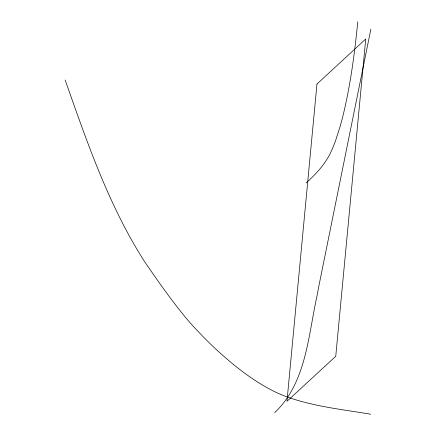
<?xml version="1.0" encoding="UTF-8"?>
<svg xmlns="http://www.w3.org/2000/svg" width="436" height="436" viewBox="0 0 436 436"><rect width="100%" height="100%" fill="white"/><g stroke="black" fill="none" stroke-linecap="round" stroke-linejoin="round"><path stroke-width="0.65" d="M357.765 21.8C354.632 53.726 350.397 85.652 342.718 116.837A89.587 19.337 -81.3 0 1 340.031 126.756L335.824 139.901A83.211 17.958 -81.3 0 1 332.788 147.717C327.365 161.691 317.234 173.081 306.143 182.886M370.851 29.196L318.934 285.711A398.286 85.968 -81.3 0 0 316.972 296.142C308.105 336.112 306.317 382.65 274.729 412.62M370.676 414.2C341.884 409.382 312.394 406.417 284.882 396.101A136.735 128.86 47.3 0 1 270.729 389.691C249.594 378.492 230.927 363.221 213.536 346.931A378.279 356.501 47.3 0 1 202.751 336.341L193.344 326.379A288.621 272.004 47.3 0 1 184.869 316.618C170.367 298.889 157.2 280.103 144.305 261.191C108.624 205.389 87.08 142.087 65.149 80.017M316.961 84.044L286.97 401.316L335.747 356.272L365.739 38.995L316.961 84.044"/></g></svg>
